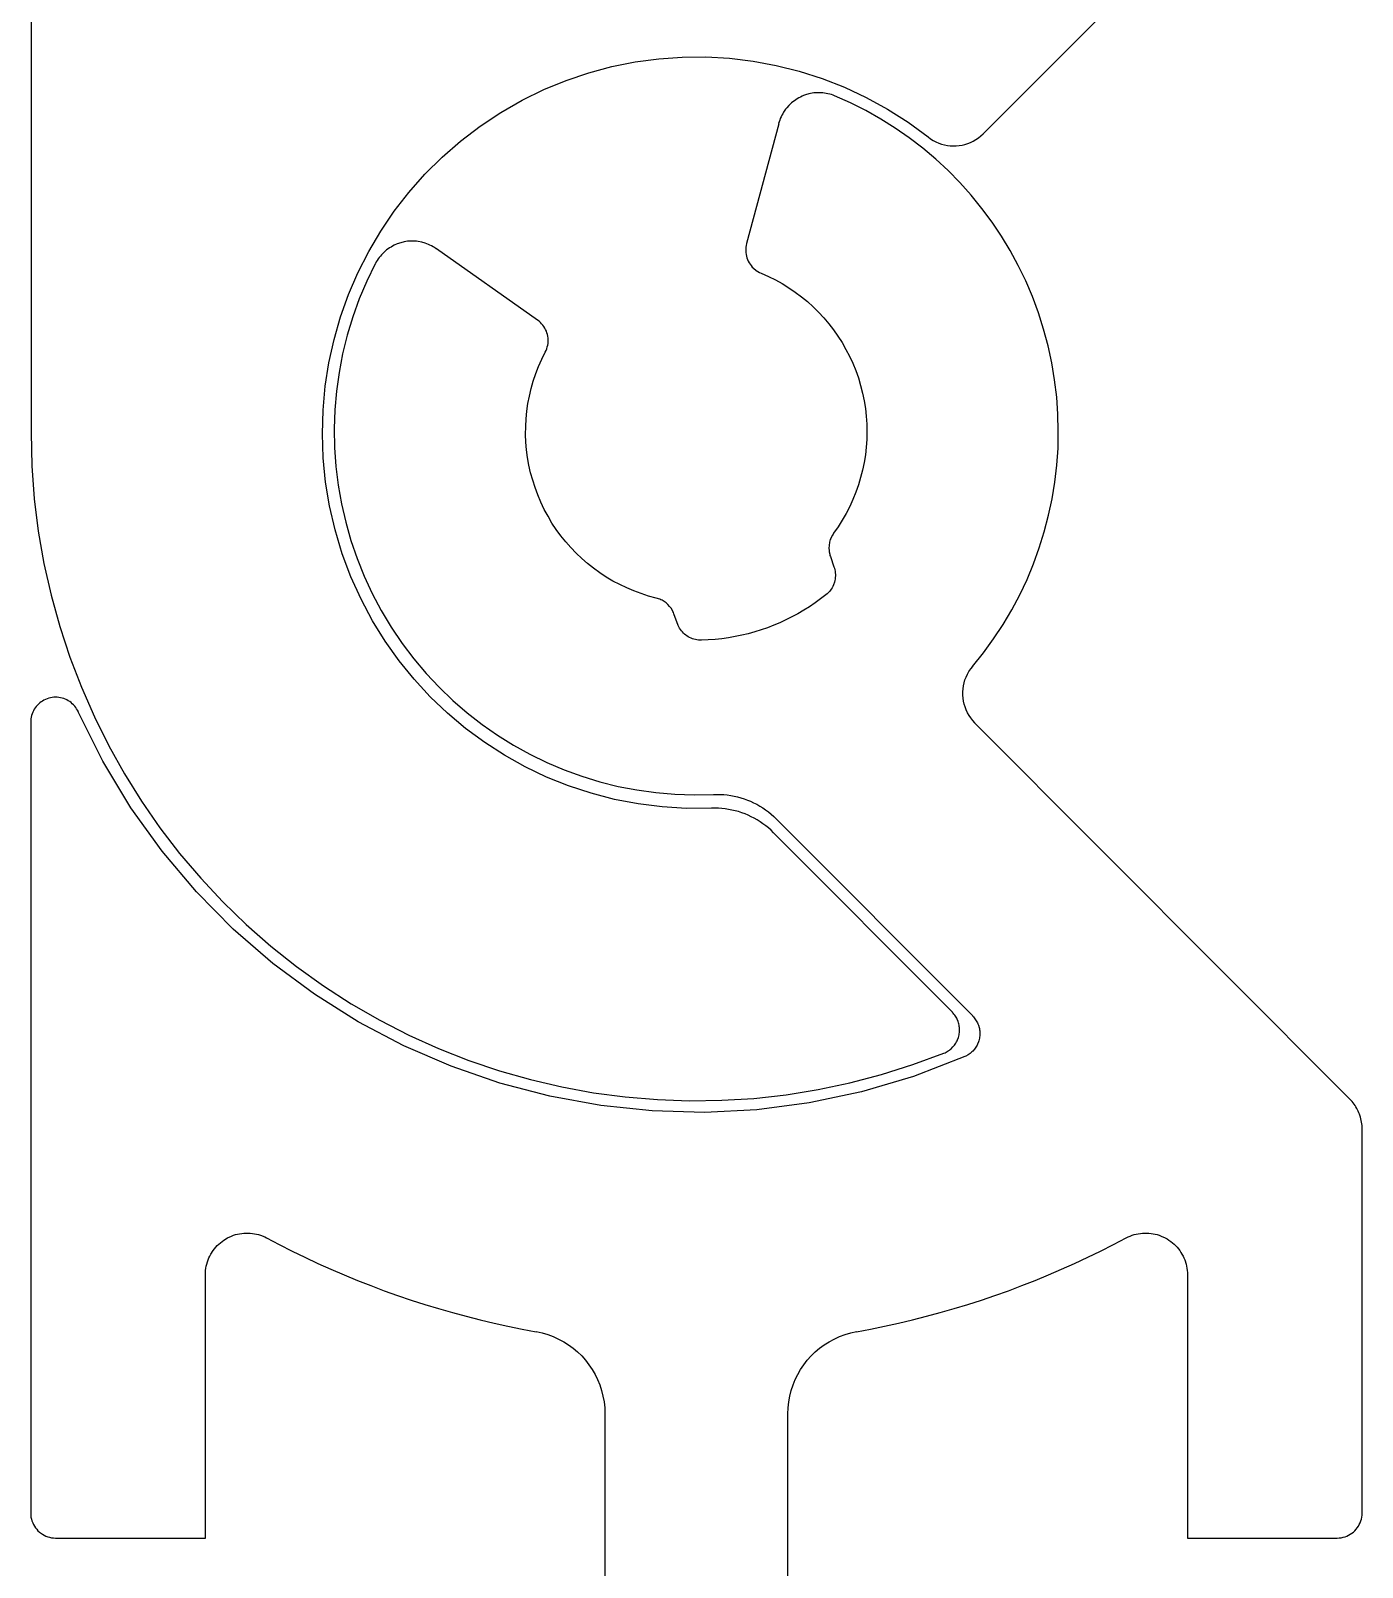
# Model space of a CAD drawing. Header units: metres. Extents: x -8.1 to 7.9, y -29.9 to 30.1.
# Drawn here: x -8 to 7.94, y -13.49 to 4.91 of the extents above; entities that cross this region are included whole.
import ezdxf

# ---------------------------------------------------------------- set-up
doc = ezdxf.new("R2010")
doc.units = ezdxf.units.M

msp = doc.modelspace()

# ---------------------------------------------------------------- linework, layer by layer
for p, q in [((-7.99707, 13.0254), (-7.99707, 0.095703)), ((3.4043, 3.67676), (7.80469, 8.0918)), ((-1.31836, 4.40723), (-1.04297, 4.48145)), ((-1.04297, 4.48145), (-0.763672, 4.53711)), ((-0.763672, 4.53711), (-0.482422, 4.5752)), ((-0.482422, 4.5752), (-0.200195, 4.59473)), ((-0.200195, 4.59473), (0.083008, 4.59668)), ((0.083008, 4.59668), (0.365234, 4.58105)), ((0.365234, 4.58105), (0.646484, 4.54785)), ((0.646484, 4.54785), (0.924805, 4.49609)), ((0.924805, 4.49609), (1.20117, 4.42676)), ((1.20117, 4.42676), (1.47266, 4.33984)), ((-1.85742, 4.20605), (-1.58984, 4.31543)), ((-1.58984, 4.31543), (-1.31836, 4.40723)), ((1.47266, 4.33984), (1.74023, 4.23535)), ((1.74023, 4.23535), (2.00098, 4.1123)), ((-2.37305, 3.93262), (-2.11816, 4.07812)), ((-2.11816, 4.07812), (-1.85742, 4.20605)), ((1.12402, 4.06055), (1.1084, 4.04688)), ((1.1416, 4.07324), (1.12402, 4.06055)), ((1.1582, 4.08496), (1.1416, 4.07324)), ((1.17676, 4.09668), (1.1582, 4.08496)), ((1.19531, 4.10742), (1.17676, 4.09668)), ((1.21387, 4.11719), (1.19531, 4.10742)), ((1.2334, 4.12695), (1.21387, 4.11719)), ((1.25293, 4.13477), (1.2334, 4.12695)), ((1.27344, 4.14258), (1.25293, 4.13477)), ((1.31445, 4.1543), (1.27344, 4.14258)), ((1.33496, 4.15918), (1.31445, 4.1543)), ((1.35547, 4.16309), (1.33496, 4.15918)), ((1.37598, 4.16602), (1.35547, 4.16309)), ((1.39746, 4.16797), (1.37598, 4.16602)), ((1.41797, 4.16895), (1.39746, 4.16797)), ((1.43945, 4.16895), (1.41797, 4.16895)), ((1.45996, 4.16797), (1.43945, 4.16895)), ((1.48145, 4.16699), (1.45996, 4.16797)), ((1.52246, 4.16113), (1.48145, 4.16699)), ((1.54395, 4.15723), (1.52246, 4.16113)), ((1.56445, 4.15234), (1.54395, 4.15723)), ((1.58496, 4.14551), (1.56445, 4.15234)), ((1.60449, 4.13867), (1.58496, 4.14551)), ((1.62402, 4.13086), (1.60449, 4.13867)), ((1.81348, 4.04688), (1.62402, 4.13086)), ((2.00098, 4.1123), (2.25586, 3.97266)), ((-2.62012, 3.76855), (-2.37305, 3.93262)), ((0.982422, 3.87891), (0.973633, 3.85938)), ((0.992188, 3.89844), (0.982422, 3.87891)), ((1.00195, 3.91699), (0.992188, 3.89844)), ((1.0127, 3.93457), (1.00195, 3.91699)), ((1.03613, 3.96973), (1.0127, 3.93457)), ((1.0498, 3.98633), (1.03613, 3.96973)), ((1.07715, 4.01758), (1.0498, 3.98633)), ((1.1084, 4.04688), (1.07715, 4.01758)), ((1.99805, 3.9541), (1.81348, 4.04688)), ((2.17676, 3.85352), (1.99805, 3.9541)), ((2.25586, 3.97266), (2.50293, 3.81445)), ((-2.85547, 3.58887), (-2.62012, 3.76855)), ((0.954102, 3.79688), (0.569336, 2.36133)), ((0.966797, 3.83984), (0.953125, 3.79883)), ((0.953125, 3.79883), (0.954102, 3.79688)), ((0.973633, 3.85938), (0.966797, 3.83984)), ((2.34961, 3.74512), (2.17676, 3.85352)), ((2.51758, 3.62891), (2.34961, 3.74512)), ((2.50293, 3.81445), (2.74219, 3.63867)), ((-3.07617, 3.39648), (-2.85547, 3.58887)), ((2.67871, 3.50488), (2.51758, 3.62891)), ((2.83398, 3.37402), (2.67871, 3.50488)), ((2.74219, 3.63867), (2.77246, 3.61523)), ((2.77246, 3.61523), (2.80469, 3.5957)), ((2.80469, 3.5957), (2.83691, 3.5791)), ((2.83691, 3.5791), (2.87012, 3.56445)), ((2.87012, 3.56445), (2.9043, 3.55273)), ((2.9043, 3.55273), (2.93848, 3.54297)), ((2.93848, 3.54297), (2.97363, 3.53613)), ((2.97363, 3.53613), (3.00879, 3.53223)), ((3.00879, 3.53223), (3.04395, 3.53125)), ((3.04395, 3.53125), (3.08008, 3.53125)), ((3.08008, 3.53125), (3.11523, 3.53516)), ((3.11523, 3.53516), (3.14941, 3.54102)), ((3.14941, 3.54102), (3.18457, 3.54883)), ((3.18457, 3.54883), (3.21875, 3.56055)), ((3.21875, 3.56055), (3.25195, 3.57324)), ((3.25195, 3.57324), (3.28418, 3.58887)), ((3.28418, 3.58887), (3.31543, 3.60742)), ((3.31543, 3.60742), (3.3457, 3.62793)), ((3.3457, 3.62793), (3.37402, 3.65137)), ((3.37402, 3.65137), (3.40234, 3.67676)), ((3.40234, 3.67676), (3.4043, 3.67676)), ((-3.2832, 3.19141), (-3.07617, 3.39648)), ((2.98242, 3.23633), (2.83398, 3.37402)), ((-3.47461, 2.97461), (-3.2832, 3.19141)), ((3.125, 3.0918), (2.98242, 3.23633)), ((-3.65039, 2.74805), (-3.47461, 2.97461)), ((3.25977, 2.94043), (3.125, 3.0918)), ((3.3877, 2.7832), (3.25977, 2.94043)), ((3.50879, 2.62012), (3.3877, 2.7832)), ((-3.81152, 2.51074), (-3.65039, 2.74805)), ((3.62109, 2.45215), (3.50879, 2.62012)), ((-3.95605, 2.26562), (-3.81152, 2.51074)), ((3.72656, 2.27734), (3.62109, 2.45215)), ((-4.08496, 2.01172), (-3.95605, 2.26562)), ((-3.81641, 2.21191), (-3.8291, 2.19531)), ((-3.80273, 2.22754), (-3.81641, 2.21191)), ((-3.78809, 2.24316), (-3.80273, 2.22754)), ((-3.77246, 2.25781), (-3.78809, 2.24316)), ((-3.74121, 2.28516), (-3.77246, 2.25781)), ((-3.72363, 2.29785), (-3.74121, 2.28516)), ((-3.70703, 2.30957), (-3.72363, 2.29785)), ((-3.68848, 2.32031), (-3.70703, 2.30957)), ((-3.6709, 2.33105), (-3.68848, 2.32031)), ((-3.65234, 2.34082), (-3.6709, 2.33105)), ((-3.61328, 2.3584), (-3.65234, 2.34082)), ((-3.57227, 2.37207), (-3.61328, 2.3584)), ((-3.53125, 2.38184), (-3.57227, 2.37207)), ((-3.50977, 2.38574), (-3.53125, 2.38184)), ((-3.48926, 2.38867), (-3.50977, 2.38574)), ((-3.46777, 2.39062), (-3.48926, 2.38867)), ((-3.44629, 2.3916), (-3.46777, 2.39062)), ((-3.42578, 2.3916), (-3.44629, 2.3916)), ((-3.4043, 2.39062), (-3.42578, 2.3916)), ((-3.38379, 2.38867), (-3.4043, 2.39062)), ((-3.3623, 2.38672), (-3.38379, 2.38867)), ((-3.32129, 2.37891), (-3.3623, 2.38672)), ((-3.28027, 2.36719), (-3.32129, 2.37891)), ((-3.26074, 2.36035), (-3.28027, 2.36719)), ((-3.24121, 2.35254), (-3.26074, 2.36035)), ((-3.22168, 2.34375), (-3.24121, 2.35254)), ((-3.20312, 2.33398), (-3.22168, 2.34375)), ((-3.18359, 2.32422), (-3.20312, 2.33398)), ((-3.16602, 2.31348), (-3.18359, 2.32422)), ((-3.14746, 2.30078), (-3.16602, 2.31348)), ((-3.14551, 2.2998), (-3.14746, 2.30078)), ((-1.93262, 1.44629), (-3.14551, 2.2998)), ((0.560547, 2.31738), (0.558594, 2.27441)), ((0.558594, 2.27441), (0.560547, 2.25293)), ((0.564453, 2.33984), (0.560547, 2.31738)), ((0.560547, 2.25293), (0.563477, 2.23145)), ((0.563477, 2.23145), (0.568359, 2.20996)), ((0.569336, 2.36133), (0.564453, 2.33984)), ((0.568359, 2.20996), (0.574219, 2.19043)), ((3.82324, 2.09863), (3.72656, 2.27734)), ((-3.87695, 2.12109), (-3.97852, 1.91211)), ((-3.875, 2.12305), (-3.87695, 2.12109)), ((-3.86523, 2.1416), (-3.875, 2.12305)), ((-3.85352, 2.16016), (-3.86523, 2.1416)), ((-3.8418, 2.17773), (-3.85352, 2.16016)), ((-3.8291, 2.19531), (-3.8418, 2.17773)), ((0.574219, 2.19043), (0.581055, 2.16992)), ((0.581055, 2.16992), (0.589844, 2.15039)), ((0.589844, 2.15039), (0.599609, 2.13184)), ((0.599609, 2.13184), (0.611328, 2.11426)), ((0.611328, 2.11426), (0.624023, 2.09766)), ((0.624023, 2.09766), (0.637695, 2.08105)), ((0.637695, 2.08105), (0.652344, 2.06543)), ((0.652344, 2.06543), (0.685547, 2.03809)), ((0.685547, 2.03809), (0.704102, 2.02637)), ((0.704102, 2.02637), (0.723633, 2.01562)), ((3.91211, 1.91504), (3.82324, 2.09863)), ((-4.19727, 1.75098), (-4.08496, 2.01172)), ((-3.97852, 1.91211), (-4.06836, 1.69922)), ((0.723633, 2.01562), (0.744141, 2.00684)), ((0.744141, 2.00684), (0.830078, 1.96875)), ((0.830078, 1.96875), (0.914062, 1.92676)), ((0.914062, 1.92676), (0.996094, 1.88184)), ((0.996094, 1.88184), (1.0752, 1.83301)), ((3.99316, 1.72656), (3.91211, 1.91504)), ((-4.29297, 1.4834), (-4.19727, 1.75098)), ((-4.06836, 1.69922), (-4.14648, 1.4834)), ((1.0752, 1.83301), (1.15234, 1.78125)), ((1.15234, 1.78125), (1.22656, 1.72559)), ((1.22656, 1.72559), (1.29785, 1.66699)), ((1.29785, 1.66699), (1.36621, 1.60547)), ((4.06445, 1.5332), (3.99316, 1.72656)), ((-4.37109, 1.21094), (-4.29297, 1.4834)), ((-4.14648, 1.4834), (-4.21289, 1.26367)), ((1.36621, 1.60547), (1.43164, 1.54004)), ((1.43164, 1.54004), (1.49414, 1.47266)), ((1.49414, 1.47266), (1.55371, 1.40234)), ((4.12695, 1.33594), (4.06445, 1.5332)), ((-1.91602, 1.43262), (-1.93457, 1.44629)), ((-1.93457, 1.44629), (-1.93262, 1.44629)), ((-1.89941, 1.41797), (-1.91602, 1.43262)), ((-1.88477, 1.40234), (-1.89941, 1.41797)), ((-1.87012, 1.38574), (-1.88477, 1.40234)), ((-1.85742, 1.36914), (-1.87012, 1.38574)), ((-1.84668, 1.35059), (-1.85742, 1.36914)), ((-1.83691, 1.33203), (-1.84668, 1.35059)), ((-1.82812, 1.3125), (-1.83691, 1.33203)), ((-1.82129, 1.29199), (-1.82812, 1.3125)), ((-1.81543, 1.27148), (-1.82129, 1.29199)), ((1.55371, 1.40234), (1.61035, 1.3291)), ((1.61035, 1.3291), (1.66406, 1.25391)), ((4.18066, 1.13574), (4.12695, 1.33594)), ((-4.43262, 0.933594), (-4.37109, 1.21094)), ((-4.21289, 1.26367), (-4.26758, 1.04297)), ((-1.82324, 1.10254), (-1.81738, 1.12402)), ((-1.81738, 1.12402), (-1.8125, 1.14453)), ((-1.81055, 1.25098), (-1.81543, 1.27148)), ((-1.8125, 1.14453), (-1.80859, 1.16602)), ((-1.80859, 1.23047), (-1.81055, 1.25098)), ((-1.80664, 1.20898), (-1.80859, 1.23047)), ((-1.80859, 1.16602), (-1.80664, 1.1875)), ((-1.80664, 1.1875), (-1.80664, 1.20898)), ((1.66406, 1.25391), (1.71387, 1.17578)), ((1.71387, 1.17578), (1.75977, 1.09473)), ((4.22461, 0.932617), (4.18066, 1.13574)), ((-4.47656, 0.652344), (-4.43262, 0.933594)), ((-4.26758, 1.04297), (-4.30957, 0.819336)), ((-1.92188, 0.890625), (-1.88379, 0.977539)), ((-1.88379, 0.977539), (-1.84277, 1.06152)), ((-1.84277, 1.06152), (-1.84082, 1.0625)), ((-1.84082, 1.0625), (-1.83105, 1.08203)), ((-1.83105, 1.08203), (-1.82324, 1.10254)), ((1.75977, 1.09473), (1.80273, 1.0127)), ((1.80273, 1.0127), (1.8418, 0.927734)), ((1.8418, 0.927734), (1.87695, 0.84082)), ((4.25879, 0.728516), (4.22461, 0.932617)), ((-4.30957, 0.819336), (-4.34082, 0.594727)), ((-1.98535, 0.714844), (-1.95508, 0.803711)), ((-1.95508, 0.803711), (-1.92188, 0.890625)), ((1.87695, 0.84082), (1.9082, 0.751953)), ((1.9082, 0.751953), (1.93555, 0.662109)), ((-4.50293, 0.368164), (-4.47656, 0.652344)), ((-4.34082, 0.594727), (-4.36035, 0.370117)), ((-2.03125, 0.535156), (-2.01074, 0.625977)), ((-2.01074, 0.625977), (-1.98535, 0.714844)), ((1.93555, 0.662109), (1.95898, 0.570312)), ((1.95898, 0.570312), (1.97754, 0.478516)), ((4.2832, 0.523438), (4.25879, 0.728516)), ((-4.51074, 0.082031), (-4.50293, 0.368164)), ((-4.36035, 0.370117), (-4.36816, 0.143555)), ((-2.06152, 0.352539), (-2.04883, 0.444336)), ((-2.04883, 0.444336), (-2.03125, 0.535156)), ((1.97754, 0.478516), (1.99219, 0.385742)), ((1.99219, 0.385742), (2.00293, 0.292969)), ((4.29785, 0.319336), (4.2832, 0.523438)), ((-2.0752, 0.168945), (-2.07031, 0.260742)), ((-2.07031, 0.260742), (-2.06152, 0.352539)), ((2.00293, 0.292969), (2.00879, 0.200195)), ((2.00879, 0.200195), (2.01074, 0.107422)), ((4.30273, 0.115234), (4.29785, 0.319336)), ((-7.99707, 0.095703), (-7.99902, 0.09668)), ((-7.99902, 0.09668), (-7.98926, -0.300781)), ((-4.50098, -0.206055), (-4.51074, 0.082031)), ((-4.36816, 0.143555), (-4.36426, -0.082031)), ((-2.07617, 0.076172), (-2.0752, 0.168945)), ((-2.07227, -0.015625), (-2.07617, 0.076172)), ((2.00879, 0.014648), (2.00195, -0.077148)), ((2.01074, 0.107422), (2.00879, 0.014648)), ((4.29883, -0.088867), (4.30273, 0.115234)), ((-4.36426, -0.082031), (-4.34766, -0.307617)), ((-2.06445, -0.108398), (-2.07227, -0.015625)), ((-2.05273, -0.200195), (-2.06445, -0.108398)), ((1.99219, -0.168945), (1.97754, -0.260742)), ((2.00195, -0.077148), (1.99219, -0.168945)), ((4.28418, -0.291992), (4.29883, -0.088867)), ((-7.98926, -0.300781), (-7.95996, -0.694336)), ((-4.47266, -0.494141), (-4.50098, -0.206055)), ((-4.34766, -0.307617), (-4.32031, -0.53125)), ((-2.03613, -0.291016), (-2.05273, -0.200195)), ((-2.0166, -0.382812), (-2.03613, -0.291016)), ((1.95898, -0.350586), (1.93555, -0.44043)), ((1.97754, -0.260742), (1.95898, -0.350586)), ((4.26074, -0.494141), (4.28418, -0.291992)), ((-4.4248, -0.78125), (-4.47266, -0.494141)), ((-4.32031, -0.53125), (-4.28125, -0.753906)), ((-1.99219, -0.472656), (-2.0166, -0.382812)), ((-1.96387, -0.561523), (-1.99219, -0.472656)), ((1.90918, -0.52832), (1.87891, -0.616211)), ((1.93555, -0.44043), (1.90918, -0.52832)), ((4.22852, -0.694336), (4.26074, -0.494141)), ((-7.95996, -0.694336), (-7.91211, -1.08398)), ((-1.93066, -0.649414), (-1.96387, -0.561523)), ((-1.89355, -0.736328), (-1.93066, -0.649414)), ((1.84375, -0.702148), (1.80566, -0.787109)), ((1.87891, -0.616211), (1.84375, -0.702148)), ((4.18652, -0.892578), (4.22852, -0.694336)), ((-4.3584, -1.06836), (-4.4248, -0.78125)), ((-4.28125, -0.753906), (-4.23145, -0.975586)), ((-1.85254, -0.822266), (-1.89355, -0.736328)), ((-1.80859, -0.904297), (-1.85254, -0.822266)), ((-1.76074, -0.985352), (-1.80859, -0.904297)), ((1.7627, -0.870117), (1.71582, -0.951172)), ((1.80566, -0.787109), (1.7627, -0.870117)), ((4.13477, -1.08887), (4.18652, -0.892578)), ((-7.91211, -1.08398), (-7.84473, -1.46875)), ((-4.27246, -1.35254), (-4.3584, -1.06836)), ((-4.23145, -0.975586), (-4.16895, -1.19336)), ((-1.70898, -1.0625), (-1.76074, -0.985352)), ((-1.6543, -1.1377), (-1.70898, -1.0625)), ((1.66602, -1.03027), (1.6123, -1.10742)), ((1.71582, -0.951172), (1.66602, -1.03027)), ((4.0752, -1.28223), (4.13477, -1.08887)), ((-4.16895, -1.19336), (-4.0957, -1.40918)), ((-1.59668, -1.20996), (-1.6543, -1.1377)), ((-1.53516, -1.2793), (-1.59668, -1.20996)), ((-1.47168, -1.34668), (-1.53516, -1.2793)), ((1.55664, -1.25586), (1.55469, -1.28516)), ((1.55469, -1.28516), (1.55664, -1.31445)), ((1.55859, -1.24121), (1.55664, -1.25586)), ((1.56055, -1.22754), (1.55859, -1.24121)), ((1.56348, -1.21289), (1.56055, -1.22754)), ((1.56738, -1.19922), (1.56348, -1.21289)), ((1.57227, -1.18457), (1.56738, -1.19922)), ((1.57715, -1.1709), (1.57227, -1.18457)), ((1.58301, -1.15723), (1.57715, -1.1709)), ((1.59668, -1.13184), (1.58301, -1.15723)), ((1.60449, -1.11914), (1.59668, -1.13184)), ((1.6123, -1.10742), (1.60449, -1.11914)), ((4.00586, -1.47363), (4.0752, -1.28223)), ((-7.84473, -1.46875), (-7.75977, -1.84961)), ((-4.16797, -1.62988), (-4.27246, -1.35254)), ((-4.0957, -1.40918), (-4.00977, -1.62109)), ((-1.4043, -1.41016), (-1.47168, -1.34668)), ((-1.33496, -1.4707), (-1.4043, -1.41016)), ((-1.2627, -1.52734), (-1.33496, -1.4707)), ((1.55664, -1.31445), (1.55859, -1.3291)), ((1.55859, -1.3291), (1.56445, -1.3584)), ((1.56445, -1.3584), (1.56836, -1.37305)), ((1.56836, -1.37305), (1.57324, -1.38672)), ((1.57324, -1.38672), (1.61523, -1.50879)), ((-4.04688, -1.89746), (-4.16797, -1.62988)), ((-4.00977, -1.62109), (-3.91309, -1.83008)), ((-1.18848, -1.58203), (-1.2627, -1.52734)), ((-1.11133, -1.63184), (-1.18848, -1.58203)), ((-1.03125, -1.67969), (-1.11133, -1.63184)), ((1.61523, -1.50879), (1.62109, -1.52734)), ((1.62109, -1.52734), (1.62598, -1.54492)), ((1.62598, -1.54492), (1.62988, -1.56348)), ((1.62988, -1.65625), (1.62695, -1.6748)), ((1.62988, -1.56348), (1.63184, -1.58203)), ((1.63184, -1.6377), (1.62988, -1.65625)), ((1.63184, -1.58203), (1.63281, -1.60156)), ((1.63281, -1.61914), (1.63184, -1.6377)), ((1.63281, -1.60156), (1.63281, -1.61914)), ((3.92773, -1.66113), (4.00586, -1.47363)), ((-3.91309, -1.83008), (-3.80566, -2.03418)), ((-0.950195, -1.72266), (-1.03125, -1.67969)), ((-0.866211, -1.7627), (-0.950195, -1.72266)), ((-0.780273, -1.79883), (-0.866211, -1.7627)), ((-0.692383, -1.83105), (-0.780273, -1.79883)), ((-0.603516, -1.85938), (-0.692383, -1.83105)), ((1.53516, -1.83301), (1.52051, -1.8457)), ((1.54883, -1.81934), (1.53516, -1.83301)), ((1.56152, -1.80566), (1.54883, -1.81934)), ((1.57324, -1.79102), (1.56152, -1.80566)), ((1.58398, -1.77637), (1.57324, -1.79102)), ((1.59375, -1.75977), (1.58398, -1.77637)), ((1.60254, -1.74414), (1.59375, -1.75977)), ((1.61035, -1.72754), (1.60254, -1.74414)), ((1.62207, -1.69238), (1.61035, -1.72754)), ((1.62695, -1.6748), (1.62207, -1.69238)), ((3.84082, -1.8457), (3.92773, -1.66113)), ((-7.75977, -1.84961), (-7.65625, -2.22363)), ((-3.91016, -2.15527), (-4.04688, -1.89746)), ((-0.511719, -1.88477), (-0.603516, -1.85938)), ((-0.49707, -1.88867), (-0.511719, -1.88477)), ((-0.483398, -1.89258), (-0.49707, -1.88867)), ((-0.46875, -1.89844), (-0.483398, -1.89258)), ((-0.456055, -1.9043), (-0.46875, -1.89844)), ((-0.442383, -1.91016), (-0.456055, -1.9043)), ((-0.416992, -1.92578), (-0.442383, -1.91016)), ((-0.405273, -1.93359), (-0.416992, -1.92578)), ((-0.393555, -1.94238), (-0.405273, -1.93359)), ((-0.37207, -1.96191), (-0.393555, -1.94238)), ((-0.352539, -1.9834), (-0.37207, -1.96191)), ((-0.334961, -2.00684), (-0.352539, -1.9834)), ((-0.319336, -2.03223), (-0.334961, -2.00684)), ((1.32227, -1.9873), (1.25391, -2.03027)), ((1.38965, -1.94238), (1.32227, -1.9873)), ((1.45508, -1.89453), (1.38965, -1.94238)), ((1.52051, -1.8457), (1.45508, -1.89453)), ((3.74512, -2.02637), (3.84082, -1.8457)), ((-3.75781, -2.40039), (-3.91016, -2.15527)), ((-3.80566, -2.03418), (-3.68555, -2.2334)), ((-0.3125, -2.04492), (-0.319336, -2.03223)), ((-0.306641, -2.05859), (-0.3125, -2.04492)), ((-0.300781, -2.07324), (-0.306641, -2.05859)), ((-0.25, -2.21094), (-0.300781, -2.07324)), ((0.967773, -2.17969), (0.894531, -2.20996)), ((1.04102, -2.14551), (0.967773, -2.17969)), ((1.11328, -2.10938), (1.04102, -2.14551)), ((1.18457, -2.07129), (1.11328, -2.10938)), ((1.25391, -2.03027), (1.18457, -2.07129)), ((3.52734, -2.37402), (3.64062, -2.20215)), ((3.64062, -2.20215), (3.74512, -2.02637)), ((-7.65625, -2.22363), (-7.53516, -2.5918)), ((-3.68555, -2.2334), (-3.55566, -2.42676)), ((-0.232422, -2.24414), (-0.25, -2.21094)), ((-0.210938, -2.27539), (-0.232422, -2.24414)), ((-0.199219, -2.28906), (-0.210938, -2.27539)), ((-0.186523, -2.30273), (-0.199219, -2.28906)), ((-0.172852, -2.31543), (-0.186523, -2.30273)), ((-0.15918, -2.32715), (-0.172852, -2.31543)), ((-0.144531, -2.33789), (-0.15918, -2.32715)), ((-0.128906, -2.34766), (-0.144531, -2.33789)), ((-0.112305, -2.35645), (-0.128906, -2.34766)), ((-0.095703, -2.36426), (-0.112305, -2.35645)), ((-0.079102, -2.37109), (-0.095703, -2.36426)), ((-0.061523, -2.37695), (-0.079102, -2.37109)), ((-0.043945, -2.38184), (-0.061523, -2.37695)), ((-0.025391, -2.38574), (-0.043945, -2.38184)), ((-0.006836, -2.38867), (-0.025391, -2.38574)), ((0.012695, -2.38965), (-0.006836, -2.38867)), ((0.030273, -2.38965), (0.012695, -2.38965)), ((0.111328, -2.38574), (0.030273, -2.38965)), ((0.192383, -2.37988), (0.111328, -2.38574)), ((0.272461, -2.37109), (0.192383, -2.37988)), ((0.352539, -2.36035), (0.272461, -2.37109)), ((0.431641, -2.3457), (0.352539, -2.36035)), ((0.510742, -2.33008), (0.431641, -2.3457)), ((0.588867, -2.31055), (0.510742, -2.33008)), ((0.666992, -2.28906), (0.588867, -2.31055)), ((0.743164, -2.26562), (0.666992, -2.28906)), ((0.819336, -2.23926), (0.743164, -2.26562)), ((0.894531, -2.20996), (0.819336, -2.23926)), ((3.40527, -2.54102), (3.52734, -2.37402)), ((-3.59082, -2.63477), (-3.75781, -2.40039)), ((-3.55566, -2.42676), (-3.41602, -2.61035)), ((3.27539, -2.70312), (3.40527, -2.54102)), ((-7.53516, -2.5918), (-7.39648, -2.95312)), ((-3.41113, -2.85645), (-3.59082, -2.63477)), ((-3.41602, -2.61035), (-3.26855, -2.78613)), ((3.23242, -2.76367), (3.25293, -2.73242)), ((3.25293, -2.73242), (3.27734, -2.70215)), ((3.27734, -2.70215), (3.27539, -2.70312)), ((-3.21777, -3.06641), (-3.41113, -2.85645)), ((-3.26855, -2.78613), (-3.1123, -2.95312)), ((3.16211, -2.97266), (3.16699, -2.93652)), ((3.16699, -2.93652), (3.1748, -2.90039)), ((3.1748, -2.90039), (3.18457, -2.86523)), ((3.18457, -2.86523), (3.19824, -2.83105)), ((3.19824, -2.83105), (3.21387, -2.79688)), ((3.21387, -2.79688), (3.23242, -2.76367)), ((-7.87891, -3.12793), (-7.89551, -3.14062)), ((-7.8623, -3.11719), (-7.87891, -3.12793)), ((-7.84473, -3.10645), (-7.8623, -3.11719)), ((-7.82715, -3.09766), (-7.84473, -3.10645)), ((-7.80762, -3.08984), (-7.82715, -3.09766)), ((-7.78809, -3.08398), (-7.80762, -3.08984)), ((-7.76758, -3.07812), (-7.78809, -3.08398)), ((-7.74707, -3.07422), (-7.76758, -3.07812)), ((-7.72656, -3.07227), (-7.74707, -3.07422)), ((-7.70605, -3.07129), (-7.72656, -3.07227)), ((-7.68555, -3.07227), (-7.70605, -3.07129)), ((-7.66602, -3.07422), (-7.68555, -3.07227)), ((-7.64551, -3.07715), (-7.66602, -3.07422)), ((-7.62598, -3.08203), (-7.64551, -3.07715)), ((-7.60742, -3.08789), (-7.62598, -3.08203)), ((-7.57031, -3.10352), (-7.60742, -3.08789)), ((-7.55273, -3.11328), (-7.57031, -3.10352)), ((-7.53613, -3.12402), (-7.55273, -3.11328)), ((-7.52051, -3.13574), (-7.53613, -3.12402)), ((-7.39648, -2.95312), (-7.24121, -3.30762)), ((-3.01172, -3.2627), (-3.21777, -3.06641)), ((-3.1123, -2.95312), (-2.94824, -3.11035)), ((-2.94824, -3.11035), (-2.77637, -3.25879)), ((3.15918, -3.00879), (3.16211, -2.97266)), ((3.15918, -3.0459), (3.15918, -3.00879)), ((3.16211, -3.08203), (3.15918, -3.0459)), ((3.16797, -3.11816), (3.16211, -3.08203)), ((3.17578, -3.15332), (3.16797, -3.11816)), ((-7.99707, -3.30957), (-8.00098, -3.33008)), ((-7.99219, -3.29004), (-7.99707, -3.30957)), ((-7.98633, -3.27051), (-7.99219, -3.29004)), ((-7.97852, -3.25195), (-7.98633, -3.27051)), ((-7.96973, -3.2334), (-7.97852, -3.25195)), ((-7.95996, -3.21582), (-7.96973, -3.2334)), ((-7.94922, -3.19922), (-7.95996, -3.21582)), ((-7.9375, -3.18262), (-7.94922, -3.19922)), ((-7.91016, -3.15332), (-7.9375, -3.18262)), ((-7.89551, -3.14062), (-7.91016, -3.15332)), ((-7.50488, -3.14941), (-7.52051, -3.13574)), ((-7.49023, -3.16309), (-7.50488, -3.14941)), ((-7.47656, -3.17773), (-7.49023, -3.16309)), ((-7.46387, -3.19434), (-7.47656, -3.17773)), ((-7.45312, -3.21094), (-7.46387, -3.19434)), ((-7.44238, -3.22852), (-7.45312, -3.21094)), ((-7.43262, -3.24805), (-7.44238, -3.22852)), ((-7.13965, -3.83887), (-7.43457, -3.24805)), ((-7.43457, -3.24805), (-7.43262, -3.24805)), ((-7.24121, -3.30762), (-7.06934, -3.65332)), ((-2.79492, -3.44434), (-3.01172, -3.2627)), ((-2.77637, -3.25879), (-2.59766, -3.39746)), ((3.18652, -3.18848), (3.17578, -3.15332)), ((3.19922, -3.22266), (3.18652, -3.18848)), ((3.21582, -3.25684), (3.19922, -3.22266)), ((3.23438, -3.28906), (3.21582, -3.25684)), ((3.25488, -3.32031), (3.23438, -3.28906)), ((-8.00098, -3.33008), (-8.00293, -3.35059)), ((-8.00293, -3.35059), (-8.00293, -12.8428)), ((-2.56641, -3.61328), (-2.79492, -3.44434)), ((-2.59766, -3.39746), (-2.41309, -3.52734)), ((3.27832, -3.34961), (3.25488, -3.32031)), ((3.30469, -3.37793), (3.27832, -3.34961)), ((3.30469, -3.38086), (3.30469, -3.37793)), ((7.79492, -7.88672), (3.30469, -3.38086)), ((-7.06934, -3.65332), (-6.88086, -3.99023)), ((-2.32812, -3.7666), (-2.56641, -3.61328)), ((-2.41309, -3.52734), (-2.22168, -3.64648)), ((-2.22168, -3.64648), (-2.02441, -3.75488)), ((-6.80371, -4.39648), (-7.13965, -3.83887)), ((-2.08105, -3.9043), (-2.32812, -3.7666)), ((-2.02441, -3.75488), (-1.82227, -3.85352)), ((-1.82227, -3.85352), (-1.61426, -3.94141)), ((-6.88086, -3.99023), (-6.67578, -4.31836)), ((-1.8252, -4.02734), (-2.08105, -3.9043)), ((-1.56152, -4.13281), (-1.8252, -4.02734)), ((-1.61426, -3.94141), (-1.40234, -4.01855)), ((-1.40234, -4.01855), (-1.18652, -4.08496)), ((-1.29004, -4.22266), (-1.56152, -4.13281)), ((-1.0127, -4.29492), (-1.29004, -4.22266)), ((-1.18652, -4.08496), (-0.966797, -4.13965)), ((-0.966797, -4.13965), (-0.744141, -4.18262)), ((-0.744141, -4.18262), (-0.518555, -4.21387)), ((-0.518555, -4.21387), (-0.290039, -4.23438)), ((-6.42969, -4.91699), (-6.80371, -4.39648)), ((-6.67578, -4.31836), (-6.45508, -4.63574)), ((-0.729492, -4.34961), (-1.0127, -4.29492)), ((-0.441406, -4.38574), (-0.729492, -4.34961)), ((-0.148438, -4.40332), (-0.441406, -4.38574)), ((-0.290039, -4.23438), (-0.05957, -4.24121)), ((0.148438, -4.40137), (-0.148438, -4.40332)), ((-0.05957, -4.24121), (0.171875, -4.23633)), ((0.19043, -4.40039), (0.148438, -4.40137)), ((0.171875, -4.23633), (0.213867, -4.23535)), ((0.231445, -4.40137), (0.19043, -4.40039)), ((0.213867, -4.23535), (0.255859, -4.23535)), ((0.272461, -4.4043), (0.231445, -4.40137)), ((0.255859, -4.23535), (0.297852, -4.23828)), ((0.313477, -4.40918), (0.272461, -4.4043)), ((0.297852, -4.23828), (0.338867, -4.24219)), ((0.354492, -4.41504), (0.313477, -4.40918)), ((0.338867, -4.24219), (0.379883, -4.24805)), ((0.394531, -4.42285), (0.354492, -4.41504)), ((0.379883, -4.24805), (0.420898, -4.25586)), ((0.420898, -4.25586), (0.460938, -4.26465)), ((0.460938, -4.26465), (0.500977, -4.27539)), ((0.500977, -4.27539), (0.540039, -4.28809)), ((0.540039, -4.28809), (0.579102, -4.30273)), ((0.579102, -4.30273), (0.617188, -4.31836)), ((0.617188, -4.31836), (0.654297, -4.33496)), ((0.654297, -4.33496), (0.691406, -4.35449)), ((0.691406, -4.35449), (0.727539, -4.375)), ((0.727539, -4.375), (0.762695, -4.39648)), ((0.762695, -4.39648), (0.796875, -4.41992)), ((0.43457, -4.43164), (0.394531, -4.42285)), ((0.473633, -4.44238), (0.43457, -4.43164)), ((0.512695, -4.45508), (0.473633, -4.44238)), ((0.550781, -4.46973), (0.512695, -4.45508)), ((0.588867, -4.48535), (0.550781, -4.46973)), ((0.625977, -4.50293), (0.588867, -4.48535)), ((0.662109, -4.52148), (0.625977, -4.50293)), ((0.697266, -4.54199), (0.662109, -4.52148)), ((0.732422, -4.56348), (0.697266, -4.54199)), ((0.765625, -4.58691), (0.732422, -4.56348)), ((0.798828, -4.61133), (0.765625, -4.58691)), ((0.796875, -4.41992), (0.830078, -4.44434)), ((0.830078, -4.44434), (0.862305, -4.4707)), ((0.862305, -4.4707), (0.894531, -4.49902)), ((0.894531, -4.49902), (0.924805, -4.52832)), ((0.924805, -4.52832), (3.27832, -6.88867)), ((-6.45508, -4.63574), (-6.21973, -4.94238)), ((0.831055, -4.6377), (0.798828, -4.61133)), ((0.862305, -4.66504), (0.831055, -4.6377)), ((0.893555, -4.69434), (0.862305, -4.66504)), ((3.03516, -6.84473), (0.893555, -4.69434)), ((-6.01953, -5.40234), (-6.42969, -4.91699)), ((-6.21973, -4.94238), (-5.96777, -5.23926)), ((-5.96777, -5.23926), (-5.70215, -5.52246)), ((-5.57812, -5.85059), (-6.01953, -5.40234)), ((-5.70215, -5.52246), (-5.42188, -5.79492)), ((-5.10547, -6.25977), (-5.57812, -5.85059)), ((-5.42188, -5.79492), (-5.12695, -6.05273)), ((-5.12695, -6.05273), (-4.81934, -6.29785)), ((-4.60547, -6.62988), (-5.10547, -6.25977)), ((-4.81934, -6.29785), (-4.49707, -6.52832)), ((-4.49707, -6.52832), (-4.16406, -6.74316)), ((-4.08008, -6.95898), (-4.60547, -6.62988)), ((-4.16406, -6.74316), (-3.82324, -6.93945)), ((-3.5332, -7.24707), (-4.08008, -6.95898)), ((-3.82324, -6.93945), (-3.47461, -7.11816)), ((3.04297, -6.85645), (3.0332, -6.84473)), ((3.0332, -6.84473), (3.03516, -6.84473)), ((3.05273, -6.86719), (3.04297, -6.85645)), ((3.0625, -6.87891), (3.05273, -6.86719)), ((3.08594, -6.91699), (3.0625, -6.87891)), ((3.0918, -6.92969), (3.08594, -6.91699)), ((3.10352, -6.95703), (3.0918, -6.92969)), ((3.10742, -6.9707), (3.10352, -6.95703)), ((3.11133, -6.98535), (3.10742, -6.9707)), ((3.11426, -6.99902), (3.11133, -6.98535)), ((3.27832, -6.88867), (3.27539, -6.88867)), ((3.27539, -6.88867), (3.28613, -6.89941)), ((3.28613, -6.89941), (3.2959, -6.91113)), ((3.2959, -6.91113), (3.30469, -6.92188)), ((3.30469, -6.92188), (3.3125, -6.93457)), ((3.3125, -6.93457), (3.32031, -6.94629)), ((3.32031, -6.94629), (3.32812, -6.95898)), ((3.32812, -6.95898), (3.33398, -6.97266)), ((3.33398, -6.97266), (3.33984, -6.98535)), ((3.33984, -6.98535), (3.3457, -6.99902)), ((-3.47461, -7.11816), (-3.11914, -7.27832)), ((3.09082, -7.1875), (3.09668, -7.17383)), ((3.09668, -7.17383), (3.10645, -7.14648)), ((3.10645, -7.14648), (3.11426, -7.11719)), ((3.11719, -7.01367), (3.11426, -6.99902)), ((3.11426, -7.11719), (3.11719, -7.10254)), ((3.11914, -7.02832), (3.11719, -7.01367)), ((3.11719, -7.10254), (3.11914, -7.08789)), ((3.12012, -7.04297), (3.11914, -7.02832)), ((3.11914, -7.08789), (3.12012, -7.07324)), ((3.12012, -7.07324), (3.12012, -7.04297)), ((3.3457, -6.99902), (3.35352, -7.02637)), ((3.35449, -7.1709), (3.35059, -7.18555)), ((3.35352, -7.02637), (3.35742, -7.04102)), ((3.35742, -7.15723), (3.35449, -7.1709)), ((3.35742, -7.04102), (3.35938, -7.05469)), ((3.36035, -7.14258), (3.35742, -7.15723)), ((3.35938, -7.05469), (3.36133, -7.06934)), ((3.36133, -7.12793), (3.36035, -7.14258)), ((3.36133, -7.06934), (3.36328, -7.09863)), ((3.36328, -7.11328), (3.36133, -7.12793)), ((3.36328, -7.09863), (3.36328, -7.11328)), ((-2.9668, -7.49219), (-3.5332, -7.24707)), ((-3.11914, -7.27832), (-2.75781, -7.4209)), ((2.56152, -7.47266), (2.93164, -7.33496)), ((2.93164, -7.33496), (2.94629, -7.3291)), ((2.94629, -7.3291), (2.95996, -7.32324)), ((2.95996, -7.32324), (2.98535, -7.30762)), ((2.98535, -7.30762), (2.99805, -7.29883)), ((2.99805, -7.29883), (3.00879, -7.29004)), ((3.00879, -7.29004), (3.02051, -7.28125)), ((3.02051, -7.28125), (3.04102, -7.26074)), ((3.04102, -7.26074), (3.05078, -7.24902)), ((3.05078, -7.24902), (3.05957, -7.23828)), ((3.05957, -7.23828), (3.06836, -7.22559)), ((3.06836, -7.22559), (3.07617, -7.21387)), ((3.07617, -7.21387), (3.08398, -7.20117)), ((3.08398, -7.20117), (3.09082, -7.1875)), ((3.22168, -7.35547), (3.19629, -7.36914)), ((3.23438, -7.34766), (3.22168, -7.35547)), ((3.24609, -7.33887), (3.23438, -7.34766)), ((3.25684, -7.3291), (3.24609, -7.33887)), ((3.26758, -7.32031), (3.25684, -7.3291)), ((3.27832, -7.30957), (3.26758, -7.32031)), ((3.29785, -7.28809), (3.27832, -7.30957)), ((3.30566, -7.27637), (3.29785, -7.28809)), ((3.31445, -7.26465), (3.30566, -7.27637)), ((3.32227, -7.25195), (3.31445, -7.26465)), ((3.3291, -7.23926), (3.32227, -7.25195)), ((3.33496, -7.22656), (3.3291, -7.23926)), ((3.34668, -7.19922), (3.33496, -7.22656)), ((3.35059, -7.18555), (3.34668, -7.19922)), ((-2.38379, -7.69336), (-2.9668, -7.49219)), ((-2.75781, -7.4209), (-2.39062, -7.54492)), ((-2.39062, -7.54492), (-2.01953, -7.65137)), ((2.18652, -7.5918), (2.56152, -7.47266)), ((3.18262, -7.37598), (2.56836, -7.61426)), ((3.19629, -7.36914), (3.18262, -7.37598)), ((-1.78613, -7.85059), (-2.38379, -7.69336)), ((-2.01953, -7.65137), (-1.64355, -7.73926)), ((1.42676, -7.77148), (1.80762, -7.69141)), ((1.80762, -7.69141), (2.18652, -7.5918)), ((2.56836, -7.61426), (1.94629, -7.79785)), ((-1.17773, -7.96191), (-1.78613, -7.85059)), ((-1.64355, -7.73926), (-1.26465, -7.80859)), ((-1.26465, -7.80859), (-0.882812, -7.85938)), ((-0.882812, -7.85938), (-0.499023, -7.8916)), ((-0.499023, -7.8916), (-0.113281, -7.90527)), ((-0.113281, -7.90527), (0.272461, -7.89941)), ((0.272461, -7.89941), (0.658203, -7.87598)), ((0.658203, -7.87598), (1.04297, -7.83301)), ((1.04297, -7.83301), (1.42676, -7.77148)), ((1.94629, -7.79785), (1.31934, -7.93066)), ((7.80859, -7.90039), (7.79492, -7.88672)), ((7.82129, -7.91504), (7.80859, -7.90039)), ((-0.55957, -8.02734), (-1.17773, -7.96191)), ((0.064453, -8.04395), (-0.55957, -8.02734)), ((0.691406, -8.0127), (0.064453, -8.04395)), ((1.31934, -7.93066), (0.691406, -8.0127)), ((7.83398, -7.93066), (7.82129, -7.91504)), ((7.8457, -7.94629), (7.83398, -7.93066)), ((7.85645, -7.96289), (7.8457, -7.94629)), ((7.86719, -7.97852), (7.85645, -7.96289)), ((7.87695, -7.99609), (7.86719, -7.97852)), ((7.88672, -8.0127), (7.87695, -7.99609)), ((7.89453, -8.03027), (7.88672, -8.0127)), ((7.90234, -8.04883), (7.89453, -8.03027)), ((7.91016, -8.06641), (7.90234, -8.04883)), ((7.92188, -8.10352), (7.91016, -8.06641)), ((7.92676, -8.12305), (7.92188, -8.10352)), ((7.93066, -8.1416), (7.92676, -8.12305)), ((7.93457, -8.16113), (7.93066, -8.1416)), ((7.9375, -8.18066), (7.93457, -8.16113)), ((7.93945, -8.2002), (7.9375, -8.18066)), ((7.94043, -8.21973), (7.93945, -8.2002)), ((7.94043, -8.24023), (7.94043, -8.21973)), ((7.94238, -8.24121), (7.94043, -8.24023)), ((7.94238, -12.8438), (7.94238, -8.24121)), ((-5.69141, -9.57422), (-5.64648, -9.54688)), ((-5.64648, -9.54688), (-5.59961, -9.52539)), ((-5.59961, -9.52539), (-5.5752, -9.5166)), ((-5.5752, -9.5166), (-5.55078, -9.50879)), ((-5.55078, -9.50879), (-5.52637, -9.50195)), ((-5.52637, -9.50195), (-5.50098, -9.49707)), ((-5.50098, -9.49707), (-5.47559, -9.49316)), ((-5.47559, -9.49316), (-5.4502, -9.49023)), ((-5.4502, -9.49023), (-5.4248, -9.48926)), ((-5.4248, -9.48926), (-5.39941, -9.48926)), ((-5.39941, -9.48926), (-5.37402, -9.49023)), ((-5.37402, -9.49023), (-5.34863, -9.49316)), ((-5.34863, -9.49316), (-5.32422, -9.49707)), ((-5.32422, -9.49707), (-5.29883, -9.50195)), ((-5.29883, -9.50195), (-5.27441, -9.50879)), ((-5.27441, -9.50879), (-5.25, -9.5166)), ((-5.25, -9.5166), (-5.20117, -9.53613)), ((-5.20117, -9.53613), (-5.17773, -9.54785)), ((-5.17773, -9.54785), (-5.02734, -9.62695)), ((4.96191, -9.62695), (5.11426, -9.54688)), ((5.11426, -9.54688), (5.13867, -9.53613)), ((5.13867, -9.53613), (5.16211, -9.52637)), ((5.16211, -9.52637), (5.18652, -9.5166)), ((5.18652, -9.5166), (5.21094, -9.50879)), ((5.21094, -9.50879), (5.23633, -9.50195)), ((5.23633, -9.50195), (5.26074, -9.49707)), ((5.26074, -9.49707), (5.28613, -9.49316)), ((5.28613, -9.49316), (5.31152, -9.49023)), ((5.31152, -9.49023), (5.33691, -9.48926)), ((5.33691, -9.48926), (5.3623, -9.48926)), ((5.3623, -9.48926), (5.3877, -9.49023)), ((5.3877, -9.49023), (5.41309, -9.49316)), ((5.41309, -9.49316), (5.43848, -9.49707)), ((5.43848, -9.49707), (5.46289, -9.50195)), ((5.46289, -9.50195), (5.48828, -9.50879)), ((5.48828, -9.50879), (5.51172, -9.5166)), ((5.51172, -9.5166), (5.53613, -9.52539)), ((5.53613, -9.52539), (5.58301, -9.54688)), ((5.58301, -9.54688), (5.60645, -9.56055)), ((5.60645, -9.56055), (5.62793, -9.57422)), ((-5.8584, -9.76465), (-5.84668, -9.74219)), ((-5.84668, -9.74219), (-5.81934, -9.69922)), ((-5.81934, -9.69922), (-5.80371, -9.67969)), ((-5.80371, -9.67969), (-5.78809, -9.65918)), ((-5.78809, -9.65918), (-5.77051, -9.64062)), ((-5.77051, -9.64062), (-5.75195, -9.62305)), ((-5.75195, -9.62305), (-5.73242, -9.60547)), ((-5.73242, -9.60547), (-5.69141, -9.57422)), ((-5.02734, -9.62695), (-4.87402, -9.70508)), ((-4.87402, -9.70508), (-4.71875, -9.78027)), ((4.6543, -9.78027), (4.80859, -9.70508)), ((4.80859, -9.70508), (4.96191, -9.62695)), ((5.62793, -9.57422), (5.64941, -9.58984)), ((5.64941, -9.58984), (5.66992, -9.60547)), ((5.66992, -9.60547), (5.68945, -9.62305)), ((5.68945, -9.62305), (5.70703, -9.64062)), ((5.70703, -9.64062), (5.72461, -9.65918)), ((5.72461, -9.65918), (5.74121, -9.67969)), ((5.74121, -9.67969), (5.75586, -9.69922)), ((5.75586, -9.69922), (5.77051, -9.7207)), ((5.77051, -9.7207), (5.7832, -9.74219)), ((5.7832, -9.74219), (5.7959, -9.76465)), ((-5.91016, -9.96289), (-5.9082, -9.93652)), ((-5.9082, -9.93652), (-5.90527, -9.91113)), ((-5.90527, -9.91113), (-5.90039, -9.88574)), ((-5.90039, -9.88574), (-5.89453, -9.86035)), ((-5.89453, -9.86035), (-5.8877, -9.83594)), ((-5.8877, -9.83594), (-5.87891, -9.81152)), ((-5.87891, -9.81152), (-5.86914, -9.78809)), ((-5.86914, -9.78809), (-5.8584, -9.76465)), ((-4.71875, -9.78027), (-4.56348, -9.85352)), ((-4.56348, -9.85352), (-4.40723, -9.92383)), ((-4.40723, -9.92383), (-4.24902, -9.99121)), ((4.18457, -9.99121), (4.3418, -9.92383)), ((4.3418, -9.92383), (4.49805, -9.85352)), ((4.49805, -9.85352), (4.6543, -9.78027)), ((5.7959, -9.76465), (5.80664, -9.78809)), ((5.80664, -9.78809), (5.81641, -9.81152)), ((5.81641, -9.81152), (5.83203, -9.86035)), ((5.83203, -9.86035), (5.83789, -9.88574)), ((5.83789, -9.88574), (5.84277, -9.91113)), ((5.84277, -9.91113), (5.8457, -9.93652)), ((5.8457, -9.93652), (5.84766, -9.96289)), ((-5.91113, -9.98926), (-5.91016, -9.96289)), ((-5.91113, -13.1445), (-5.91113, -9.98926)), ((-4.24902, -9.99121), (-4.09082, -10.0566)), ((-4.09082, -10.0566), (-3.93066, -10.1191)), ((-3.93066, -10.1191), (-3.77051, -10.1797)), ((3.70508, -10.1797), (3.86621, -10.1191)), ((3.86621, -10.1191), (4.02539, -10.0566)), ((4.02539, -10.0566), (4.18457, -9.99121)), ((5.84766, -9.96289), (5.84863, -9.98926)), ((5.84863, -9.98926), (5.84863, -13.1445)), ((-3.77051, -10.1797), (-3.60938, -10.2373)), ((-3.60938, -10.2373), (-3.44629, -10.292)), ((-3.44629, -10.292), (-3.2832, -10.3447)), ((3.21875, -10.3447), (3.38184, -10.292)), ((3.38184, -10.292), (3.54395, -10.2373)), ((3.54395, -10.2373), (3.70508, -10.1797)), ((-3.2832, -10.3447), (-3.11914, -10.3945)), ((-3.11914, -10.3945), (-2.9541, -10.4424)), ((-2.9541, -10.4424), (-2.78906, -10.4863)), ((-2.78906, -10.4863), (-2.62207, -10.5293)), ((2.55762, -10.5293), (2.72363, -10.4863)), ((2.72363, -10.4863), (2.88965, -10.4424)), ((2.88965, -10.4424), (3.05469, -10.3945)), ((3.05469, -10.3945), (3.21875, -10.3447)), ((-2.62207, -10.5293), (-2.45508, -10.5684)), ((-2.45508, -10.5684), (-2.28809, -10.6055)), ((-2.28809, -10.6055), (-2.11914, -10.6396)), ((-2.11914, -10.6396), (-1.9502, -10.6719)), ((-1.9502, -10.6719), (-1.94922, -10.6699)), ((-1.94922, -10.6699), (-1.87891, -10.6855)), ((1.81641, -10.6855), (1.88672, -10.6699)), ((1.88574, -10.6719), (2.05469, -10.6396)), ((1.88672, -10.6699), (1.88574, -10.6719)), ((2.05469, -10.6396), (2.22266, -10.6055)), ((2.22266, -10.6055), (2.39062, -10.5684)), ((2.39062, -10.5684), (2.55762, -10.5293)), ((-1.87891, -10.6855), (-1.81055, -10.7051)), ((-1.81055, -10.7051), (-1.74512, -10.7295)), ((-1.74512, -10.7295), (-1.68164, -10.7588)), ((-1.68164, -10.7588), (-1.62012, -10.792)), ((-1.62012, -10.792), (-1.5625, -10.8291)), ((-1.5625, -10.8291), (-1.50684, -10.8701)), ((1.44434, -10.8701), (1.49902, -10.8291)), ((1.49902, -10.8291), (1.55762, -10.792)), ((1.55762, -10.792), (1.61816, -10.7588)), ((1.61816, -10.7588), (1.68164, -10.7295)), ((1.68164, -10.7295), (1.74805, -10.7051)), ((1.74805, -10.7051), (1.81641, -10.6855)), ((-1.50684, -10.8701), (-1.45508, -10.9141)), ((-1.45508, -10.9141), (-1.40527, -10.9619)), ((-1.40527, -10.9619), (-1.36035, -11.0127)), ((-1.36035, -11.0127), (-1.31836, -11.0664)), ((1.25488, -11.0674), (1.29688, -11.0127)), ((1.29688, -11.0127), (1.34277, -10.9619)), ((1.34277, -10.9619), (1.3916, -10.9141)), ((1.3916, -10.9141), (1.44434, -10.8701)), ((-1.31836, -11.0664), (-1.28027, -11.124)), ((-1.28027, -11.124), (-1.24512, -11.1826)), ((-1.24512, -11.1826), (-1.21484, -11.2451)), ((1.15234, -11.2451), (1.18262, -11.1826)), ((1.18262, -11.1826), (1.2168, -11.124)), ((1.2168, -11.124), (1.25488, -11.0674)), ((-1.21484, -11.2451), (-1.18945, -11.3086)), ((-1.18945, -11.3086), (-1.16699, -11.375)), ((-1.16699, -11.375), (-1.15039, -11.4424)), ((1.08691, -11.4434), (1.10449, -11.375)), ((1.10449, -11.375), (1.12598, -11.3086)), ((1.12598, -11.3086), (1.15234, -11.2451)), ((-1.15039, -11.4424), (-1.1377, -11.5117)), ((-1.1377, -11.5117), (-1.12988, -11.583)), ((-1.12988, -11.583), (-1.12695, -11.6553)), ((1.06445, -11.6553), (1.06738, -11.583)), ((1.06738, -11.583), (1.0752, -11.5127)), ((1.0752, -11.5127), (1.08691, -11.4434)), ((-1.12695, -11.6553), (-1.12695, -18.8945)), ((1.06445, -18.8945), (1.06445, -11.6553)), ((-8.00293, -12.8428), (-8.00195, -12.8672)), ((-8.00195, -12.8672), (-8, -12.8916)), ((7.93652, -12.8916), (7.93945, -12.8672)), ((7.93945, -12.8672), (7.94043, -12.8428)), ((7.94043, -12.8428), (7.94238, -12.8438)), ((-8, -12.8916), (-7.99512, -12.915)), ((-7.99512, -12.915), (-7.98828, -12.9375)), ((-7.98828, -12.9375), (-7.97949, -12.959)), ((-7.97949, -12.959), (-7.96973, -12.9805)), ((-7.96973, -12.9805), (-7.95898, -13)), ((-7.95898, -13), (-7.94629, -13.0195)), ((-7.94629, -13.0195), (-7.93164, -13.0381)), ((-7.93164, -13.0381), (-7.91602, -13.0547)), ((-7.91602, -13.0547), (-7.89941, -13.0703)), ((7.83594, -13.0703), (7.85352, -13.0547)), ((7.85352, -13.0547), (7.86914, -13.0381)), ((7.86914, -13.0381), (7.88281, -13.0195)), ((7.88281, -13.0195), (7.89551, -13)), ((7.89551, -13), (7.90723, -12.9805)), ((7.90723, -12.9805), (7.91699, -12.959)), ((7.91699, -12.959), (7.92578, -12.9375)), ((7.92578, -12.9375), (7.93164, -12.915)), ((7.93164, -12.915), (7.93652, -12.8916)), ((-7.89941, -13.0703), (-7.8623, -13.0977)), ((-7.8623, -13.0977), (-7.8418, -13.1084)), ((-7.8418, -13.1084), (-7.82129, -13.1182)), ((-7.82129, -13.1182), (-7.7998, -13.127)), ((-7.7998, -13.127), (-7.77637, -13.1338)), ((-7.77637, -13.1338), (-7.75391, -13.1387)), ((-7.75391, -13.1387), (-7.72949, -13.1416)), ((-7.72949, -13.1416), (-7.70508, -13.1426)), ((-7.70508, -13.1426), (-7.7041, -13.1445)), ((-7.7041, -13.1445), (-5.91113, -13.1445)), ((5.84863, -13.1445), (7.64355, -13.1445)), ((7.64258, -13.1426), (7.66699, -13.1416)), ((7.64355, -13.1445), (7.64258, -13.1426)), ((7.66699, -13.1416), (7.69043, -13.1387)), ((7.69043, -13.1387), (7.71387, -13.1338)), ((7.71387, -13.1338), (7.73633, -13.127)), ((7.73633, -13.127), (7.75781, -13.1182)), ((7.75781, -13.1182), (7.7793, -13.1084)), ((7.7793, -13.1084), (7.79883, -13.0977)), ((7.79883, -13.0977), (7.81836, -13.084)), ((7.81836, -13.084), (7.83594, -13.0703))]:
    msp.add_line(p, q)

doc.saveas('drawing.dxf')
